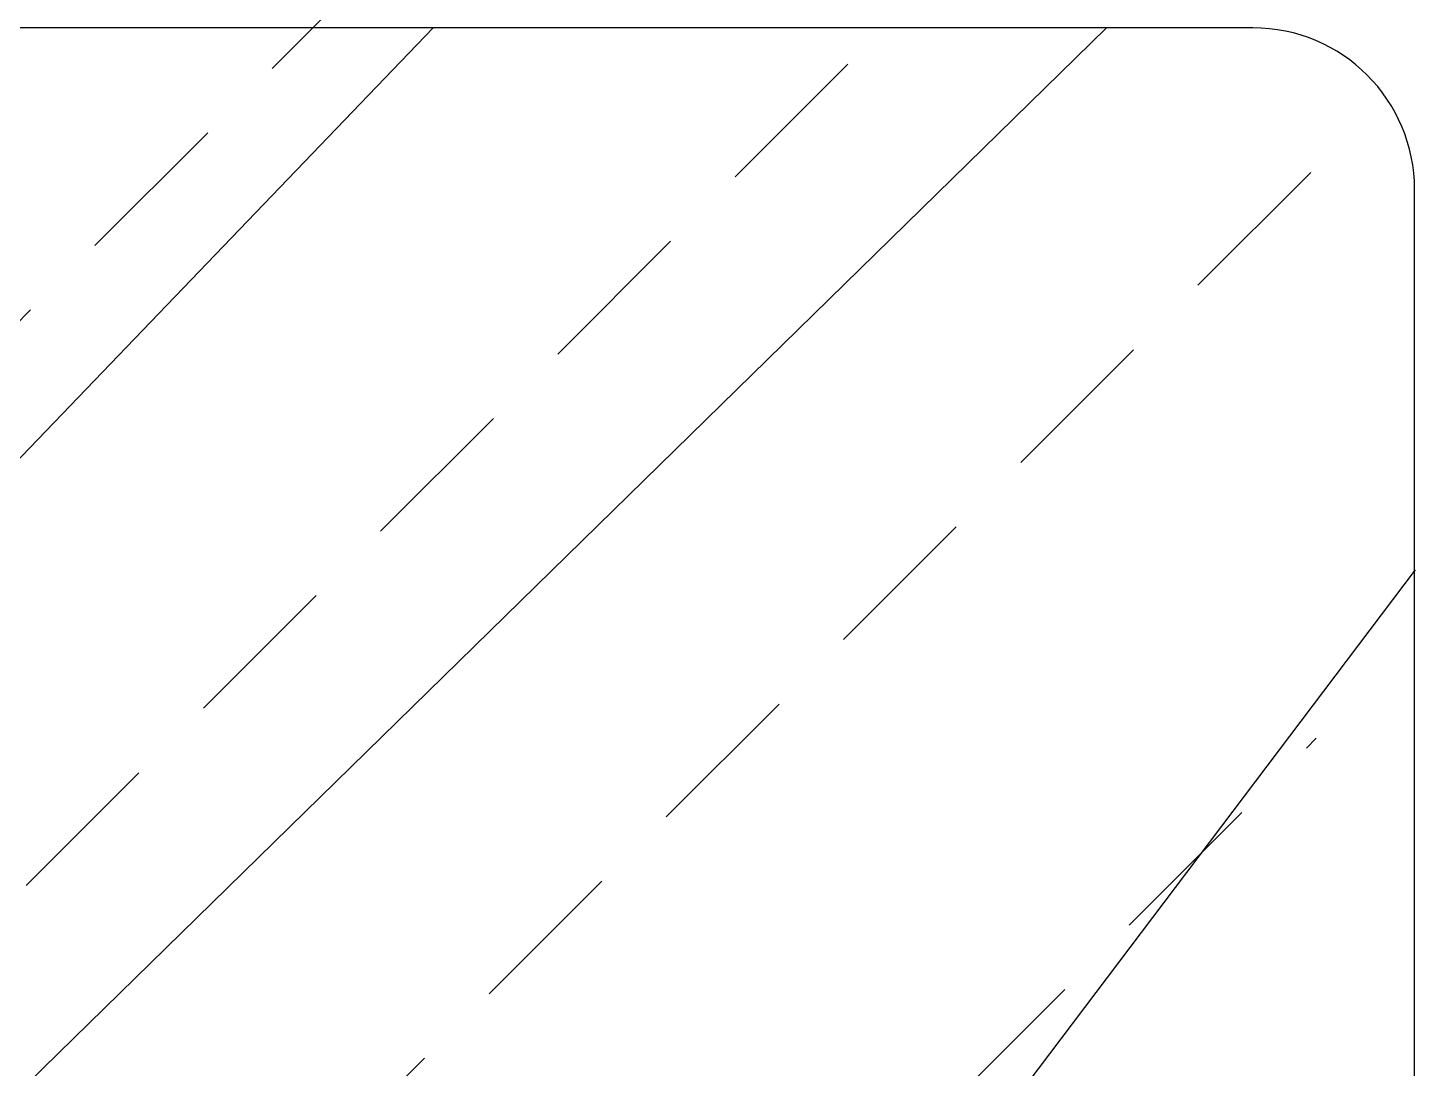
# Model space of a CAD drawing. Extents: x 343299501 to 344531018, y 671200678 to 672446893.
# Drawn here: x 344102168 to 344102340.1, y 672006790.7 to 672006919.5 of the extents above; entities that cross this region are included whole.
import ezdxf

# ---------------------------------------------------------------- set-up
doc = ezdxf.new("R2010")
doc.units = 0
doc.header["$LTSCALE"] = 10
doc.header["$MEASUREMENT"] = 0
doc.layers.add('00-景观', color=4, linetype='Continuous')

msp = doc.modelspace()

# ---------------------------------------------------------------- hatches: boundary and pattern name
h = msp.add_hatch()
h.set_pattern_fill('天然石材', color=8, scale=10)
h.set_pattern_definition([(45, (708778.4708161354, 244323.1653344631), (-35.35535320146299, 35.355353201463), []), (45, (708795.858041048, 244305.2141994238), (-35.35535320146299, 35.355353201463), [19.73685, -11.2782])])
edge = h.paths.add_edge_path()
edge.add_arc((344102319.6392207, 672006899.4491706), 20, 0, 90)
edge.add_line((344102319.6392207, 672006919.4491706), (344101839.6392207, 672006919.4491706))
edge.add_line((344101839.6392207, 672006919.4491707), (344101839.6392151, 672006719.4491706))
edge.add_line((344101839.6392151, 672006719.4491706), (344102340.0849684, 672006719.4491708))
edge.add_line((344102340.0849685, 672006719.4491706), (344102339.6392208, 672006899.4491706))

# ---------------------------------------------------------------- linework, layer by layer
at = {"layer": '00-景观'}
msp.add_lwpolyline([(344102339.6392207, 672006719.4491707), (344102339.6392207, 672006899.4491706, 0.4142135623730951), (344102319.6392207, 672006919.4491706), (344101839.6392207, 672006919.4491707)], format="xyb", dxfattribs=at)

doc.saveas('drawing.dxf')
